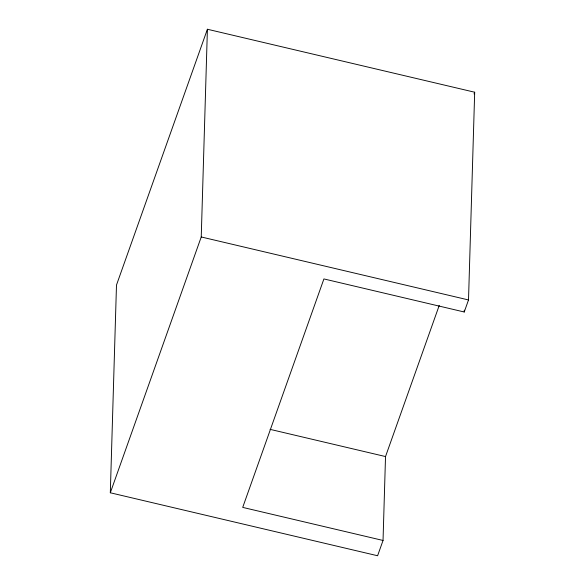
<?xml version="1.0" encoding="UTF-8"?>
<svg xmlns="http://www.w3.org/2000/svg" width="585" height="585" viewBox="0 0 585 585"><rect width="100%" height="100%" fill="white"/><g stroke="black" fill="none" stroke-linecap="round" stroke-linejoin="round"><path stroke-width="0.88" d="M110.316 492.775L116.488 285.049L207.404 29.25L474.684 92.225L468.512 299.951L464.234 311.995L323.914 278.935L242.709 507.392L383.036 540.46L377.596 555.75L110.316 492.775L201.24 236.969L207.404 29.25M383.036 540.46L385.522 456.556L439.247 305.392M464.234 311.995L464.285 310.174M474.069 93.944L474.684 92.225M201.24 236.969L468.512 299.951M270.073 429.353L385.522 456.556"/></g></svg>
